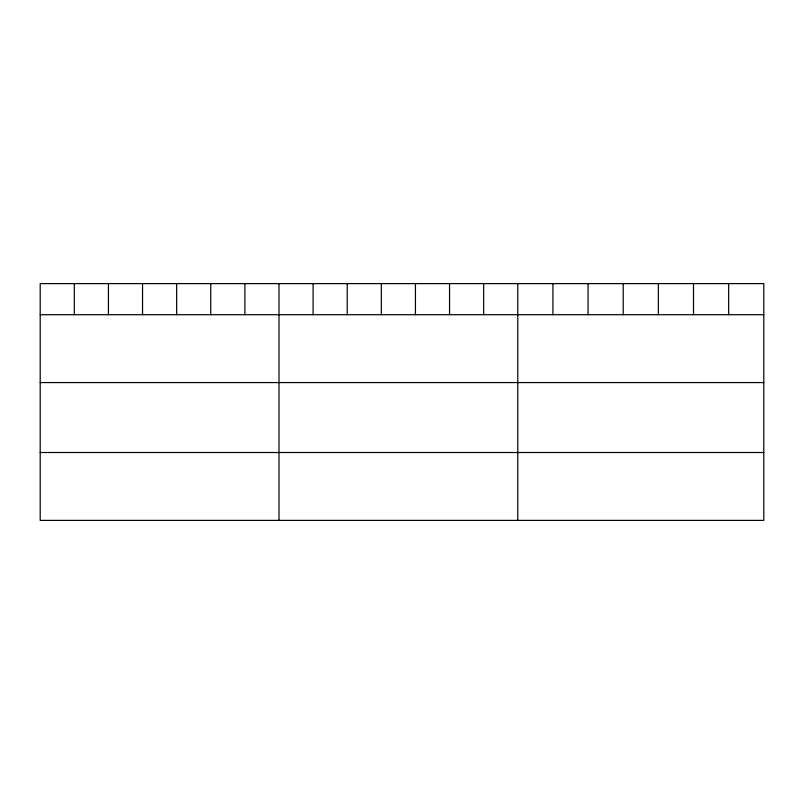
<?xml version="1.0" encoding="UTF-8"?>
<svg xmlns="http://www.w3.org/2000/svg" width="804" height="804" viewBox="0 0 804 804"><rect width="100%" height="100%" fill="white"/><g stroke="black" fill="none" stroke-linecap="round" stroke-linejoin="round"><path stroke-width="1.21" d="M763.8 314.706L763.8 520.389L40.2 520.389L40.2 283.611L763.8 283.611L763.8 314.706L40.2 314.706M40.2 382.573L763.8 382.573M40.2 452.511L763.8 452.511M728.655 283.611L728.655 314.706M693.51 283.611L693.51 314.706M658.365 283.611L658.365 314.706M623.211 283.611L623.211 314.706M588.066 283.611L588.066 314.706M552.921 283.611L552.921 314.706M517.776 283.611L517.776 520.389M483.666 283.611L483.666 314.706M449.547 283.611L449.547 314.706M415.437 283.611L415.437 314.706M381.327 283.611L381.327 314.706M347.217 283.611L347.217 314.706M313.098 283.611L313.098 314.706M278.988 283.611L278.988 520.389M244.878 283.611L244.878 314.706M210.759 283.611L210.759 314.706M176.649 283.611L176.649 314.706M142.539 283.611L142.539 314.706M108.429 283.611L108.429 314.706M74.31 283.611L74.31 314.706"/></g></svg>
